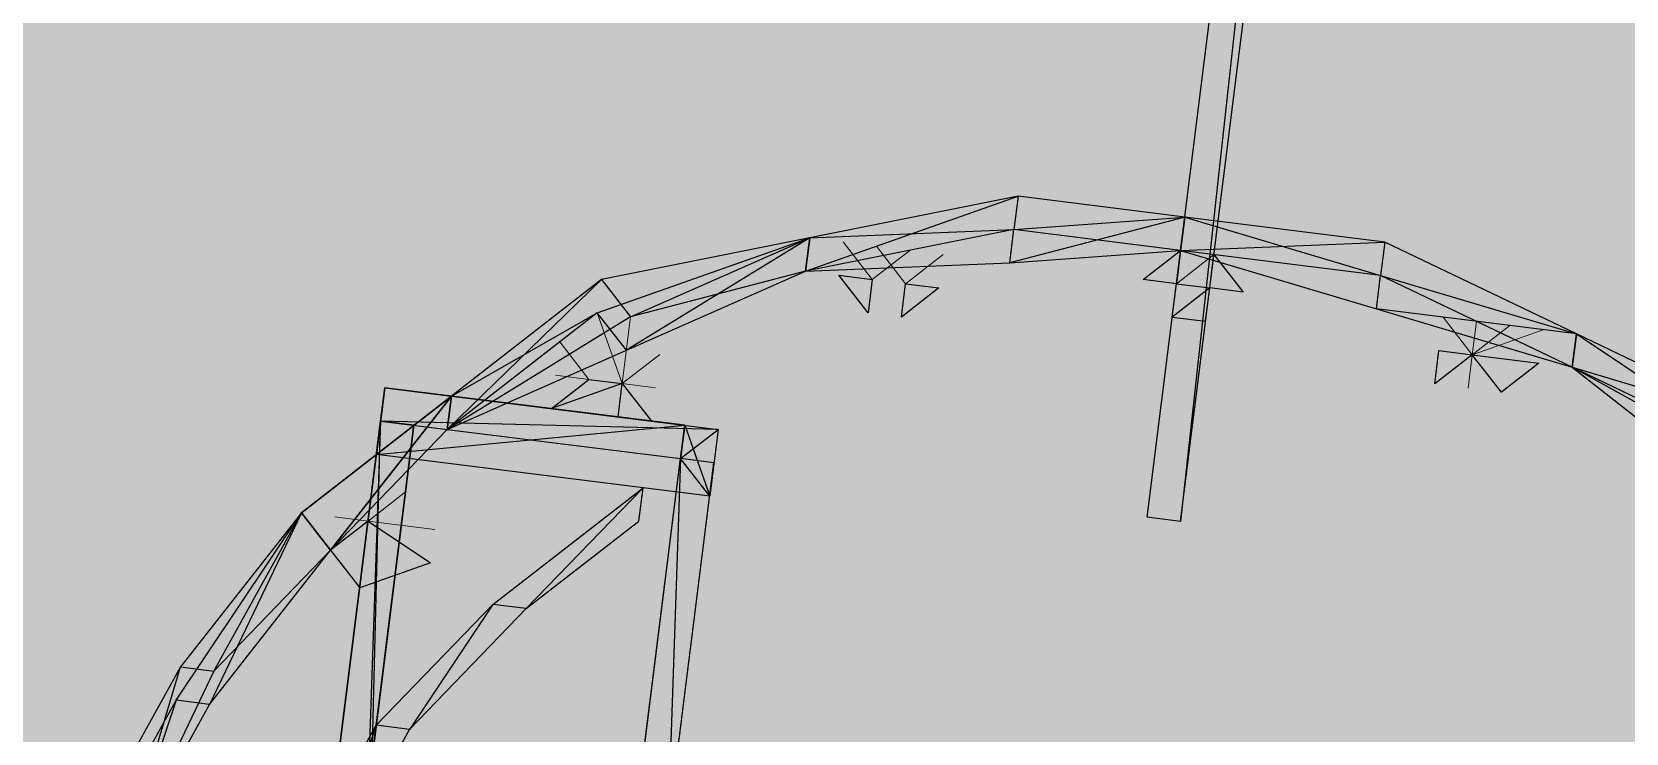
# Model space of a CAD drawing. Header units: metres. Extents: x -4 to 509425, y 7549 to 4732445.
# Drawn here: x 475990.3174 to 475990.7192, y 4719726.5946 to 4719726.7713 of the extents above; entities that cross this region are included whole.
import ezdxf

# ---------------------------------------------------------------- set-up
doc = ezdxf.new("R2010")
doc.units = ezdxf.units.M
doc.header["$LTSCALE"] = 0.01
doc.header["$MEASUREMENT"] = 0
doc.layers.get('0').update_dxf_attribs({"lineweight": 0})
doc.layers.add('_SUBESTACIÓN', color=1, linetype='Continuous')
doc.layers.add('SUBESTACION LA VID', color=253, linetype='Continuous')

# ---------------------------------------------------------------- blocks, each defined once
blk = doc.blocks.new('A$Cfff6051d')
at = {"layer": 'SUBESTACION LA VID', "transparency": 33554687}
h = blk.add_hatch(color=256, dxfattribs=at)
h.dxf.hatch_style = 2
edge = h.paths.add_edge_path()
edge.add_spline(control_points=[(475990.67533, 4719727.19396), (475990.67533, 4719727.19396), (475990.60687, 4719726.64794), (475990.60687, 4719726.64794), (475990.60687, 4719726.64794), (475990.66693, 4719727.19501), (475990.66693, 4719727.19501), (475990.66693, 4719727.19501), (475990.67533, 4719727.19396), (475990.67533, 4719727.19396)], knot_values=[0, 0, 0, 0, 1, 1, 1, 2, 2, 2, 3, 3, 3, 3], degree=3, periodic=0)
edge = h.paths.add_edge_path()
edge.add_spline(control_points=[(475990.60687, 4719726.64794), (475990.60687, 4719726.64794), (475990.66693, 4719727.19501), (475990.66693, 4719727.19501), (475990.66693, 4719727.19501), (475990.59847, 4719726.64899), (475990.59847, 4719726.64899), (475990.59847, 4719726.64899), (475990.60687, 4719726.64794), (475990.60687, 4719726.64794)], knot_values=[0, 0, 0, 0, 1, 1, 1, 2, 2, 2, 3, 3, 3, 3], degree=3, periodic=0)
h = blk.add_hatch(color=256, dxfattribs=at)
h.dxf.hatch_style = 2
h.paths.add_polyline_path([(475990.60585, 4719726.70779), (475990.59744, 4719726.70885), (475990.6069, 4719726.71619)])
h = blk.add_hatch(color=256, dxfattribs=at)
h.dxf.hatch_style = 2
h.paths.add_polyline_path([(475990.61425, 4719726.70674), (475990.6153, 4719726.71514), (475990.62265, 4719726.70569)])
h = blk.add_hatch(color=256, dxfattribs=at)
h.dxf.hatch_style = 2
h.paths.add_polyline_path([(475990.52919, 4719726.70887), (475990.52814, 4719726.70047), (475990.52079, 4719726.70993)])
h = blk.add_hatch(color=256, dxfattribs=at)
h.dxf.hatch_style = 2
h.paths.add_polyline_path([(475990.53759, 4719726.70782), (475990.54599, 4719726.70677), (475990.53654, 4719726.69942)])
h = blk.add_hatch(color=256, dxfattribs=at)
h.dxf.hatch_style = 2
h.paths.add_polyline_path([(475990.68039, 4719726.68992), (475990.67094, 4719726.68257), (475990.67199, 4719726.69097)])
h = blk.add_hatch(color=256, dxfattribs=at)
h.dxf.hatch_style = 2
h.paths.add_polyline_path([(475990.68039, 4719726.68992), (475990.69719, 4719726.68781), (475990.68774, 4719726.68046)])
at = {"layer": 'SUBESTACION LA VID', "lineweight": 0}
for p, q in [((475990.52919, 4719726.70887), (475990.52184, 4719726.71833)), ((475990.53864, 4719726.71622), (475990.52919, 4719726.70887)), ((475990.53759, 4719726.70782), (475990.53024, 4719726.71727)), ((475990.54704, 4719726.71517), (475990.53759, 4719726.70782)), ((475990.60585, 4719726.70779), (475990.6069, 4719726.71619)), ((475990.6153, 4719726.71514), (475990.60585, 4719726.70779)), ((475990.52814, 4719726.70047), (475990.52919, 4719726.70887)), ((475990.53759, 4719726.70782), (475990.53654, 4719726.69942)), ((475990.61425, 4719726.70674), (475990.62265, 4719726.70569)), ((475990.46617, 4719726.68264), (475990.45988, 4719726.7005)), ((475990.46828, 4719726.69945), (475990.46617, 4719726.68264)), ((475990.41367, 4719726.67216), (475990.40527, 4719726.67321)), ((475990.41156, 4719726.65536), (475990.40211, 4719726.64801)), ((475990.40211, 4719726.64801), (475990.39265, 4719726.64067))]:
    blk.add_line(p, q, dxfattribs=at)
at = {"layer": 'SUBESTACION LA VID'}
for points in [[(475990.60585, 4719726.70779), (475990.59744, 4719726.70885), (475990.6069, 4719726.71619)], [(475990.61425, 4719726.70674), (475990.6153, 4719726.71514), (475990.62265, 4719726.70569)], [(475990.52919, 4719726.70887), (475990.52814, 4719726.70047), (475990.52079, 4719726.70993)], [(475990.53759, 4719726.70782), (475990.54599, 4719726.70677), (475990.53654, 4719726.69942)], [(475990.68039, 4719726.68992), (475990.67094, 4719726.68257), (475990.67199, 4719726.69097)], [(475990.68039, 4719726.68992), (475990.69719, 4719726.68781), (475990.68774, 4719726.68046)]]:
    blk.add_lwpolyline(points, close=True, dxfattribs=at)
at = {"layer": 'SUBESTACION LA VID', "lineweight": 0}
for points in [[(475990.60585, 4719726.70779), (475990.59744, 4719726.70885), (475990.6069, 4719726.71619)], [(475990.61425, 4719726.70674), (475990.6153, 4719726.71514), (475990.62265, 4719726.70569)], [(475990.52919, 4719726.70887), (475990.52814, 4719726.70047), (475990.52079, 4719726.70993)], [(475990.53759, 4719726.70782), (475990.54599, 4719726.70677), (475990.53654, 4719726.69942)], [(475990.68039, 4719726.68992), (475990.67094, 4719726.68257), (475990.67199, 4719726.69097)], [(475990.68039, 4719726.68992), (475990.69719, 4719726.68781), (475990.68774, 4719726.68046)]]:
    blk.add_lwpolyline(points, close=True, dxfattribs=at)
for points in [[(475990.59744, 4719726.70885), (475990.60585, 4719726.70779), (475990.60479, 4719726.69939)], [(475990.68145, 4719726.69832), (475990.68039, 4719726.68992), (475990.67305, 4719726.69937)], [(475990.69825, 4719726.69621), (475990.68039, 4719726.68992), (475990.68985, 4719726.69726)], [(475990.45043, 4719726.69315), (475990.45777, 4719726.6837), (475990.44937, 4719726.68475)], [(475990.47457, 4719726.68159), (475990.46617, 4719726.68264), (475990.47563, 4719726.68999)], [(475990.67934, 4719726.68152), (475990.68039, 4719726.68992), (475990.68774, 4719726.68046)], [(475990.41367, 4719726.67216), (475990.40527, 4719726.67321), (475990.41367, 4719726.67216)], [(475990.48927, 4719726.66268), (475990.48087, 4719726.66374), (475990.48927, 4719726.66268)], [(475990.40316, 4719726.65641), (475990.40211, 4719726.64801), (475990.39371, 4719726.64907)], [(475990.41785, 4719726.63751), (475990.40211, 4719726.64801), (475990.41891, 4719726.64591)]]:
    blk.add_lwpolyline(points, dxfattribs=at)
at = {"layer": 'SUBESTACION LA VID'}
for points, knots in [([(475990.60687, 4719726.64794), (475990.60687, 4719726.64794), (475990.66693, 4719727.19501), (475990.66693, 4719727.19501), (475990.66693, 4719727.19501), (475990.59847, 4719726.64899), (475990.59847, 4719726.64899), (475990.59847, 4719726.64899), (475990.60687, 4719726.64794), (475990.60687, 4719726.64794)], [0, 0, 0, 0, 1, 1, 1, 2, 2, 2, 3, 3, 3, 3]), ([(475990.67533, 4719727.19396), (475990.67533, 4719727.19396), (475990.60687, 4719726.64794), (475990.60687, 4719726.64794), (475990.60687, 4719726.64794), (475990.66693, 4719727.19501), (475990.66693, 4719727.19501), (475990.66693, 4719727.19501), (475990.67533, 4719727.19396), (475990.67533, 4719727.19396)], [0, 0, 0, 0, 1, 1, 1, 2, 2, 2, 3, 3, 3, 3]), ([(475990.5649, 4719726.72146), (475990.5649, 4719726.72146), (475990.56595, 4719726.72986), (475990.56595, 4719726.72986), (475990.56595, 4719726.72986), (475990.51239, 4719726.71098), (475990.51239, 4719726.71098), (475990.51239, 4719726.71098), (475990.5649, 4719726.72146), (475990.5649, 4719726.72146)], [0, 0, 0, 0, 1, 1, 1, 2, 2, 2, 3, 3, 3, 3]), ([(475990.56595, 4719726.72986), (475990.56595, 4719726.72986), (475990.51239, 4719726.71098), (475990.51239, 4719726.71098), (475990.51239, 4719726.71098), (475990.51344, 4719726.71938), (475990.51344, 4719726.71938), (475990.51344, 4719726.71938), (475990.56595, 4719726.72986), (475990.56595, 4719726.72986)], [0, 0, 0, 0, 1, 1, 1, 2, 2, 2, 3, 3, 3, 3]), ([(475990.60795, 4719726.7246), (475990.60795, 4719726.7246), (475990.5649, 4719726.72146), (475990.5649, 4719726.72146), (475990.5649, 4719726.72146), (475990.56595, 4719726.72986), (475990.56595, 4719726.72986), (475990.56595, 4719726.72986), (475990.60795, 4719726.7246), (475990.60795, 4719726.7246)], [0, 0, 0, 0, 1, 1, 1, 2, 2, 2, 3, 3, 3, 3]), ([(475990.5649, 4719726.72146), (475990.5649, 4719726.72146), (475990.56384, 4719726.71306), (475990.56384, 4719726.71306), (475990.56384, 4719726.71306), (475990.60795, 4719726.7246), (475990.60795, 4719726.7246), (475990.60795, 4719726.7246), (475990.5649, 4719726.72146), (475990.5649, 4719726.72146)], [0, 0, 0, 0, 1, 1, 1, 2, 2, 2, 3, 3, 3, 3]), ([(475990.56384, 4719726.71306), (475990.56384, 4719726.71306), (475990.60795, 4719726.7246), (475990.60795, 4719726.7246), (475990.60795, 4719726.7246), (475990.6069, 4719726.71619), (475990.6069, 4719726.71619), (475990.6069, 4719726.71619), (475990.56384, 4719726.71306), (475990.56384, 4719726.71306)], [0, 0, 0, 0, 1, 1, 1, 2, 2, 2, 3, 3, 3, 3]), ([(475990.6069, 4719726.71619), (475990.6069, 4719726.71619), (475990.60795, 4719726.7246), (475990.60795, 4719726.7246), (475990.60795, 4719726.7246), (475990.5649, 4719726.72146), (475990.5649, 4719726.72146), (475990.5649, 4719726.72146), (475990.6069, 4719726.71619), (475990.6069, 4719726.71619)], [0, 0, 0, 0, 1, 1, 1, 2, 2, 2, 3, 3, 3, 3]), ([(475990.60795, 4719726.7246), (475990.60795, 4719726.7246), (475990.6069, 4719726.71619), (475990.6069, 4719726.71619), (475990.6069, 4719726.71619), (475990.6573, 4719726.70988), (475990.6573, 4719726.70988), (475990.6573, 4719726.70988), (475990.60795, 4719726.7246), (475990.60795, 4719726.7246)], [0, 0, 0, 0, 1, 1, 1, 2, 2, 2, 3, 3, 3, 3]), ([(475990.65835, 4719726.71828), (475990.65835, 4719726.71828), (475990.6069, 4719726.71619), (475990.6069, 4719726.71619), (475990.6069, 4719726.71619), (475990.60795, 4719726.7246), (475990.60795, 4719726.7246), (475990.60795, 4719726.7246), (475990.65835, 4719726.71828), (475990.65835, 4719726.71828)], [0, 0, 0, 0, 1, 1, 1, 2, 2, 2, 3, 3, 3, 3]), ([(475990.45988, 4719726.7005), (475990.45988, 4719726.7005), (475990.46723, 4719726.69105), (475990.46723, 4719726.69105), (475990.46723, 4719726.69105), (475990.51344, 4719726.71938), (475990.51344, 4719726.71938), (475990.51344, 4719726.71938), (475990.45988, 4719726.7005), (475990.45988, 4719726.7005)], [0, 0, 0, 0, 1, 1, 1, 2, 2, 2, 3, 3, 3, 3]), ([(475990.51344, 4719726.71938), (475990.51344, 4719726.71938), (475990.46828, 4719726.69945), (475990.46828, 4719726.69945), (475990.46828, 4719726.69945), (475990.46093, 4719726.7089), (475990.46093, 4719726.7089), (475990.46093, 4719726.7089), (475990.51344, 4719726.71938), (475990.51344, 4719726.71938)], [0, 0, 0, 0, 1, 1, 1, 2, 2, 2, 3, 3, 3, 3]), ([(475990.46723, 4719726.69105), (475990.46723, 4719726.69105), (475990.51344, 4719726.71938), (475990.51344, 4719726.71938), (475990.51344, 4719726.71938), (475990.51239, 4719726.71098), (475990.51239, 4719726.71098), (475990.51239, 4719726.71098), (475990.46723, 4719726.69105), (475990.46723, 4719726.69105)], [0, 0, 0, 0, 1, 1, 1, 2, 2, 2, 3, 3, 3, 3]), ([(475990.51239, 4719726.71098), (475990.51239, 4719726.71098), (475990.51344, 4719726.71938), (475990.51344, 4719726.71938), (475990.51344, 4719726.71938), (475990.46828, 4719726.69945), (475990.46828, 4719726.69945), (475990.46828, 4719726.69945), (475990.51239, 4719726.71098), (475990.51239, 4719726.71098)], [0, 0, 0, 0, 1, 1, 1, 2, 2, 2, 3, 3, 3, 3]), ([(475990.51344, 4719726.71938), (475990.51344, 4719726.71938), (475990.51239, 4719726.71098), (475990.51239, 4719726.71098), (475990.51239, 4719726.71098), (475990.5649, 4719726.72146), (475990.5649, 4719726.72146), (475990.5649, 4719726.72146), (475990.51344, 4719726.71938), (475990.51344, 4719726.71938)], [0, 0, 0, 0, 1, 1, 1, 2, 2, 2, 3, 3, 3, 3]), ([(475990.51239, 4719726.71098), (475990.51239, 4719726.71098), (475990.5649, 4719726.72146), (475990.5649, 4719726.72146), (475990.5649, 4719726.72146), (475990.56384, 4719726.71306), (475990.56384, 4719726.71306), (475990.56384, 4719726.71306), (475990.51239, 4719726.71098), (475990.51239, 4719726.71098)], [0, 0, 0, 0, 1, 1, 1, 2, 2, 2, 3, 3, 3, 3]), ([(475990.6573, 4719726.70988), (475990.6573, 4719726.70988), (475990.65835, 4719726.71828), (475990.65835, 4719726.71828), (475990.65835, 4719726.71828), (475990.6069, 4719726.71619), (475990.6069, 4719726.71619), (475990.6069, 4719726.71619), (475990.6573, 4719726.70988), (475990.6573, 4719726.70988)], [0, 0, 0, 0, 1, 1, 1, 2, 2, 2, 3, 3, 3, 3]), ([(475990.70665, 4719726.69516), (475990.70665, 4719726.69516), (475990.6573, 4719726.70988), (475990.6573, 4719726.70988), (475990.6573, 4719726.70988), (475990.65835, 4719726.71828), (475990.65835, 4719726.71828), (475990.65835, 4719726.71828), (475990.70665, 4719726.69516), (475990.70665, 4719726.69516)], [0, 0, 0, 0, 1, 1, 1, 2, 2, 2, 3, 3, 3, 3]), ([(475990.6069, 4719726.71619), (475990.6069, 4719726.71619), (475990.6573, 4719726.70988), (475990.6573, 4719726.70988), (475990.6573, 4719726.70988), (475990.65625, 4719726.70148), (475990.65625, 4719726.70148), (475990.65625, 4719726.70148), (475990.6069, 4719726.71619), (475990.6069, 4719726.71619)], [0, 0, 0, 0, 1, 1, 1, 2, 2, 2, 3, 3, 3, 3]), ([(475990.6573, 4719726.70988), (475990.6573, 4719726.70988), (475990.65625, 4719726.70148), (475990.65625, 4719726.70148), (475990.65625, 4719726.70148), (475990.70665, 4719726.69516), (475990.70665, 4719726.69516), (475990.70665, 4719726.69516), (475990.6573, 4719726.70988), (475990.6573, 4719726.70988)], [0, 0, 0, 0, 1, 1, 1, 2, 2, 2, 3, 3, 3, 3]), ([(475990.70559, 4719726.68676), (475990.70559, 4719726.68676), (475990.70665, 4719726.69516), (475990.70665, 4719726.69516), (475990.70665, 4719726.69516), (475990.6573, 4719726.70988), (475990.6573, 4719726.70988), (475990.6573, 4719726.70988), (475990.70559, 4719726.68676), (475990.70559, 4719726.68676)], [0, 0, 0, 0, 1, 1, 1, 2, 2, 2, 3, 3, 3, 3]), ([(475990.46828, 4719726.69945), (475990.46828, 4719726.69945), (475990.46093, 4719726.7089), (475990.46093, 4719726.7089), (475990.46093, 4719726.7089), (475990.42207, 4719726.67111), (475990.42207, 4719726.67111), (475990.42207, 4719726.67111), (475990.46828, 4719726.69945), (475990.46828, 4719726.69945)], [0, 0, 0, 0, 1, 1, 1, 2, 2, 2, 3, 3, 3, 3]), ([(475990.46093, 4719726.7089), (475990.46093, 4719726.7089), (475990.42207, 4719726.67111), (475990.42207, 4719726.67111), (475990.42207, 4719726.67111), (475990.42312, 4719726.67951), (475990.42312, 4719726.67951), (475990.42312, 4719726.67951), (475990.46093, 4719726.7089), (475990.46093, 4719726.7089)], [0, 0, 0, 0, 1, 1, 1, 2, 2, 2, 3, 3, 3, 3]), ([(475990.60585, 4719726.70779), (475990.60585, 4719726.70779), (475990.60479, 4719726.69939), (475990.60479, 4719726.69939), (475990.60479, 4719726.69939), (475990.61425, 4719726.70674), (475990.61425, 4719726.70674), (475990.61425, 4719726.70674), (475990.60585, 4719726.70779), (475990.60585, 4719726.70779)], [0, 0, 0, 0, 1, 1, 1, 2, 2, 2, 3, 3, 3, 3]), ([(475990.60479, 4719726.69939), (475990.60479, 4719726.69939), (475990.61425, 4719726.70674), (475990.61425, 4719726.70674), (475990.61425, 4719726.70674), (475990.61319, 4719726.69834), (475990.61319, 4719726.69834), (475990.61319, 4719726.69834), (475990.60479, 4719726.69939), (475990.60479, 4719726.69939)], [0, 0, 0, 0, 1, 1, 1, 2, 2, 2, 3, 3, 3, 3]), ([(475990.42312, 4719726.67951), (475990.42312, 4719726.67951), (475990.42207, 4719726.67111), (475990.42207, 4719726.67111), (475990.42207, 4719726.67111), (475990.45988, 4719726.7005), (475990.45988, 4719726.7005), (475990.45988, 4719726.7005), (475990.42312, 4719726.67951), (475990.42312, 4719726.67951)], [0, 0, 0, 0, 1, 1, 1, 2, 2, 2, 3, 3, 3, 3]), ([(475990.42207, 4719726.67111), (475990.42207, 4719726.67111), (475990.45988, 4719726.7005), (475990.45988, 4719726.7005), (475990.45988, 4719726.7005), (475990.46723, 4719726.69105), (475990.46723, 4719726.69105), (475990.46723, 4719726.69105), (475990.42207, 4719726.67111), (475990.42207, 4719726.67111)], [0, 0, 0, 0, 1, 1, 1, 2, 2, 2, 3, 3, 3, 3]), ([(475990.65625, 4719726.70148), (475990.65625, 4719726.70148), (475990.70665, 4719726.69516), (475990.70665, 4719726.69516), (475990.70665, 4719726.69516), (475990.70559, 4719726.68676), (475990.70559, 4719726.68676), (475990.70559, 4719726.68676), (475990.65625, 4719726.70148), (475990.65625, 4719726.70148)], [0, 0, 0, 0, 1, 1, 1, 2, 2, 2, 3, 3, 3, 3]), ([(475990.70665, 4719726.69516), (475990.70665, 4719726.69516), (475990.70559, 4719726.68676), (475990.70559, 4719726.68676), (475990.70559, 4719726.68676), (475990.75389, 4719726.66364), (475990.75389, 4719726.66364), (475990.75389, 4719726.66364), (475990.70665, 4719726.69516), (475990.70665, 4719726.69516)], [0, 0, 0, 0, 1, 1, 1, 2, 2, 2, 3, 3, 3, 3]), ([(475990.75494, 4719726.67204), (475990.75494, 4719726.67204), (475990.70559, 4719726.68676), (475990.70559, 4719726.68676), (475990.70559, 4719726.68676), (475990.70665, 4719726.69516), (475990.70665, 4719726.69516), (475990.70665, 4719726.69516), (475990.75494, 4719726.67204), (475990.75494, 4719726.67204)], [0, 0, 0, 0, 1, 1, 1, 2, 2, 2, 3, 3, 3, 3]), ([(475990.70559, 4719726.68676), (475990.70559, 4719726.68676), (475990.75389, 4719726.66364), (475990.75389, 4719726.66364), (475990.75389, 4719726.66364), (475990.74444, 4719726.65629), (475990.74444, 4719726.65629), (475990.74444, 4719726.65629), (475990.70559, 4719726.68676), (475990.70559, 4719726.68676)], [0, 0, 0, 0, 1, 1, 1, 2, 2, 2, 3, 3, 3, 3]), ([(475990.74549, 4719726.66469), (475990.74549, 4719726.66469), (475990.75494, 4719726.67204), (475990.75494, 4719726.67204), (475990.75494, 4719726.67204), (475990.70559, 4719726.68676), (475990.70559, 4719726.68676), (475990.70559, 4719726.68676), (475990.74549, 4719726.66469), (475990.74549, 4719726.66469)], [0, 0, 0, 0, 1, 1, 1, 2, 2, 2, 3, 3, 3, 3]), ([(475990.45777, 4719726.6837), (475990.45777, 4719726.6837), (475990.44832, 4719726.67635), (475990.44832, 4719726.67635), (475990.44832, 4719726.67635), (475990.46617, 4719726.68264), (475990.46617, 4719726.68264), (475990.46617, 4719726.68264), (475990.45777, 4719726.6837), (475990.45777, 4719726.6837)], [0, 0, 0, 0, 1, 1, 1, 2, 2, 2, 3, 3, 3, 3]), ([(475990.44832, 4719726.67635), (475990.44832, 4719726.67635), (475990.46617, 4719726.68264), (475990.46617, 4719726.68264), (475990.46617, 4719726.68264), (475990.46512, 4719726.67424), (475990.46512, 4719726.67424), (475990.46512, 4719726.67424), (475990.44832, 4719726.67635), (475990.44832, 4719726.67635)], [0, 0, 0, 0, 1, 1, 1, 2, 2, 2, 3, 3, 3, 3]), ([(475990.46617, 4719726.68264), (475990.46617, 4719726.68264), (475990.46512, 4719726.67424), (475990.46512, 4719726.67424), (475990.46512, 4719726.67424), (475990.47352, 4719726.67319), (475990.47352, 4719726.67319), (475990.47352, 4719726.67319), (475990.46617, 4719726.68264), (475990.46617, 4719726.68264)], [0, 0, 0, 0, 1, 1, 1, 2, 2, 2, 3, 3, 3, 3]), ([(475990.38531, 4719726.65012), (475990.38531, 4719726.65012), (475990.39265, 4719726.64067), (475990.39265, 4719726.64067), (475990.39265, 4719726.64067), (475990.42312, 4719726.67951), (475990.42312, 4719726.67951), (475990.42312, 4719726.67951), (475990.38531, 4719726.65012), (475990.38531, 4719726.65012)], [0, 0, 0, 0, 1, 1, 1, 2, 2, 2, 3, 3, 3, 3]), ([(475990.42312, 4719726.67951), (475990.42312, 4719726.67951), (475990.39265, 4719726.64067), (475990.39265, 4719726.64067), (475990.39265, 4719726.64067), (475990.38531, 4719726.65012), (475990.38531, 4719726.65012), (475990.38531, 4719726.65012), (475990.42312, 4719726.67951), (475990.42312, 4719726.67951)], [0, 0, 0, 0, 1, 1, 1, 2, 2, 2, 3, 3, 3, 3]), ([(475990.39265, 4719726.64067), (475990.39265, 4719726.64067), (475990.42312, 4719726.67951), (475990.42312, 4719726.67951), (475990.42312, 4719726.67951), (475990.42207, 4719726.67111), (475990.42207, 4719726.67111), (475990.42207, 4719726.67111), (475990.39265, 4719726.64067), (475990.39265, 4719726.64067)], [0, 0, 0, 0, 1, 1, 1, 2, 2, 2, 3, 3, 3, 3]), ([(475990.42207, 4719726.67111), (475990.42207, 4719726.67111), (475990.42312, 4719726.67951), (475990.42312, 4719726.67951), (475990.42312, 4719726.67951), (475990.39265, 4719726.64067), (475990.39265, 4719726.64067), (475990.39265, 4719726.64067), (475990.42207, 4719726.67111), (475990.42207, 4719726.67111)], [0, 0, 0, 0, 1, 1, 1, 2, 2, 2, 3, 3, 3, 3]), ([(475990.48192, 4719726.67214), (475990.48192, 4719726.67214), (475990.40421, 4719726.66481), (475990.40421, 4719726.66481), (475990.40421, 4719726.66481), (475990.40632, 4719726.68161), (475990.40632, 4719726.68161), (475990.40632, 4719726.68161), (475990.48192, 4719726.67214), (475990.48192, 4719726.67214)], [0, 0, 0, 0, 1, 1, 1, 2, 2, 2, 3, 3, 3, 3]), ([(475990.40632, 4719726.68161), (475990.40632, 4719726.68161), (475990.40527, 4719726.67321), (475990.40527, 4719726.67321), (475990.40527, 4719726.67321), (475990.49032, 4719726.67108), (475990.49032, 4719726.67108), (475990.49032, 4719726.67108), (475990.40632, 4719726.68161), (475990.40632, 4719726.68161)], [0, 0, 0, 0, 1, 1, 1, 2, 2, 2, 3, 3, 3, 3]), ([(475990.39368, 4719726.58081), (475990.39368, 4719726.58081), (475990.40208, 4719726.57976), (475990.40208, 4719726.57976), (475990.40208, 4719726.57976), (475990.40527, 4719726.67321), (475990.40527, 4719726.67321), (475990.40527, 4719726.67321), (475990.39368, 4719726.58081), (475990.39368, 4719726.58081)], [0, 0, 0, 0, 1, 1, 1, 2, 2, 2, 3, 3, 3, 3]), ([(475990.40527, 4719726.67321), (475990.40527, 4719726.67321), (475990.40313, 4719726.58816), (475990.40313, 4719726.58816), (475990.40313, 4719726.58816), (475990.39368, 4719726.58081), (475990.39368, 4719726.58081), (475990.39368, 4719726.58081), (475990.40527, 4719726.67321), (475990.40527, 4719726.67321)], [0, 0, 0, 0, 1, 1, 1, 2, 2, 2, 3, 3, 3, 3]), ([(475990.40208, 4719726.57976), (475990.40208, 4719726.57976), (475990.40527, 4719726.67321), (475990.40527, 4719726.67321), (475990.40527, 4719726.67321), (475990.41367, 4719726.67216), (475990.41367, 4719726.67216), (475990.41367, 4719726.67216), (475990.40208, 4719726.57976), (475990.40208, 4719726.57976)], [0, 0, 0, 0, 1, 1, 1, 2, 2, 2, 3, 3, 3, 3]), ([(475990.41367, 4719726.67216), (475990.41367, 4719726.67216), (475990.40527, 4719726.67321), (475990.40527, 4719726.67321), (475990.40527, 4719726.67321), (475990.40313, 4719726.58816), (475990.40313, 4719726.58816), (475990.40313, 4719726.58816), (475990.41367, 4719726.67216), (475990.41367, 4719726.67216)], [0, 0, 0, 0, 1, 1, 1, 2, 2, 2, 3, 3, 3, 3]), ([(475990.48821, 4719726.65428), (475990.48821, 4719726.65428), (475990.48192, 4719726.67214), (475990.48192, 4719726.67214), (475990.48192, 4719726.67214), (475990.40421, 4719726.66481), (475990.40421, 4719726.66481), (475990.40421, 4719726.66481), (475990.48821, 4719726.65428), (475990.48821, 4719726.65428)], [0, 0, 0, 0, 1, 1, 1, 2, 2, 2, 3, 3, 3, 3]), ([(475990.40527, 4719726.67321), (475990.40527, 4719726.67321), (475990.49032, 4719726.67108), (475990.49032, 4719726.67108), (475990.49032, 4719726.67108), (475990.48087, 4719726.66374), (475990.48087, 4719726.66374), (475990.48087, 4719726.66374), (475990.40527, 4719726.67321), (475990.40527, 4719726.67321)], [0, 0, 0, 0, 1, 1, 1, 2, 2, 2, 3, 3, 3, 3]), ([(475990.48087, 4719726.66374), (475990.48087, 4719726.66374), (475990.48192, 4719726.67214), (475990.48192, 4719726.67214), (475990.48192, 4719726.67214), (475990.48087, 4719726.66374), (475990.48087, 4719726.66374)], [0, 0, 0, 0, 1, 1, 1, 2, 2, 2, 2]), ([(475990.49032, 4719726.67108), (475990.49032, 4719726.67108), (475990.48087, 4719726.66374), (475990.48087, 4719726.66374), (475990.48087, 4719726.66374), (475990.48821, 4719726.65428), (475990.48821, 4719726.65428), (475990.48821, 4719726.65428), (475990.49032, 4719726.67108), (475990.49032, 4719726.67108)], [0, 0, 0, 0, 1, 1, 1, 2, 2, 2, 3, 3, 3, 3]), ([(475990.46928, 4719726.57133), (475990.46928, 4719726.57133), (475990.47768, 4719726.57028), (475990.47768, 4719726.57028), (475990.47768, 4719726.57028), (475990.48087, 4719726.66374), (475990.48087, 4719726.66374), (475990.48087, 4719726.66374), (475990.46928, 4719726.57133), (475990.46928, 4719726.57133)], [0, 0, 0, 0, 1, 1, 1, 2, 2, 2, 3, 3, 3, 3]), ([(475990.47033, 4719726.57973), (475990.47033, 4719726.57973), (475990.47768, 4719726.57028), (475990.47768, 4719726.57028), (475990.47768, 4719726.57028), (475990.48087, 4719726.66374), (475990.48087, 4719726.66374), (475990.48087, 4719726.66374), (475990.47033, 4719726.57973), (475990.47033, 4719726.57973)], [0, 0, 0, 0, 1, 1, 1, 2, 2, 2, 3, 3, 3, 3]), ([(475990.47768, 4719726.57028), (475990.47768, 4719726.57028), (475990.48087, 4719726.66374), (475990.48087, 4719726.66374), (475990.48087, 4719726.66374), (475990.48927, 4719726.66268), (475990.48927, 4719726.66268), (475990.48927, 4719726.66268), (475990.47768, 4719726.57028), (475990.47768, 4719726.57028)], [0, 0, 0, 0, 1, 1, 1, 2, 2, 2, 3, 3, 3, 3]), ([(475990.47768, 4719726.57028), (475990.47768, 4719726.57028), (475990.48087, 4719726.66374), (475990.48087, 4719726.66374), (475990.48087, 4719726.66374), (475990.48927, 4719726.66268), (475990.48927, 4719726.66268), (475990.48927, 4719726.66268), (475990.47768, 4719726.57028), (475990.47768, 4719726.57028)], [0, 0, 0, 0, 1, 1, 1, 2, 2, 2, 3, 3, 3, 3]), ([(475990.4336, 4719726.627), (475990.4336, 4719726.627), (475990.442, 4719726.62595), (475990.442, 4719726.62595), (475990.442, 4719726.62595), (475990.47141, 4719726.65639), (475990.47141, 4719726.65639), (475990.47141, 4719726.65639), (475990.4336, 4719726.627), (475990.4336, 4719726.627)], [0, 0, 0, 0, 1, 1, 1, 2, 2, 2, 3, 3, 3, 3]), ([(475990.442, 4719726.62595), (475990.442, 4719726.62595), (475990.47141, 4719726.65639), (475990.47141, 4719726.65639), (475990.47141, 4719726.65639), (475990.47036, 4719726.64799), (475990.47036, 4719726.64799), (475990.47036, 4719726.64799), (475990.442, 4719726.62595), (475990.442, 4719726.62595)], [0, 0, 0, 0, 1, 1, 1, 2, 2, 2, 3, 3, 3, 3]), ([(475990.35378, 4719726.60288), (475990.35378, 4719726.60288), (475990.36218, 4719726.60183), (475990.36218, 4719726.60183), (475990.36218, 4719726.60183), (475990.38531, 4719726.65012), (475990.38531, 4719726.65012), (475990.38531, 4719726.65012), (475990.35378, 4719726.60288), (475990.35378, 4719726.60288)], [0, 0, 0, 0, 1, 1, 1, 2, 2, 2, 3, 3, 3, 3]), ([(475990.38531, 4719726.65012), (475990.38531, 4719726.65012), (475990.36324, 4719726.61023), (475990.36324, 4719726.61023), (475990.36324, 4719726.61023), (475990.35484, 4719726.61128), (475990.35484, 4719726.61128), (475990.35484, 4719726.61128), (475990.38531, 4719726.65012), (475990.38531, 4719726.65012)], [0, 0, 0, 0, 1, 1, 1, 2, 2, 2, 3, 3, 3, 3]), ([(475990.36218, 4719726.60183), (475990.36218, 4719726.60183), (475990.38531, 4719726.65012), (475990.38531, 4719726.65012), (475990.38531, 4719726.65012), (475990.39265, 4719726.64067), (475990.39265, 4719726.64067), (475990.39265, 4719726.64067), (475990.36218, 4719726.60183), (475990.36218, 4719726.60183)], [0, 0, 0, 0, 1, 1, 1, 2, 2, 2, 3, 3, 3, 3]), ([(475990.39265, 4719726.64067), (475990.39265, 4719726.64067), (475990.38531, 4719726.65012), (475990.38531, 4719726.65012), (475990.38531, 4719726.65012), (475990.36324, 4719726.61023), (475990.36324, 4719726.61023), (475990.36324, 4719726.61023), (475990.39265, 4719726.64067), (475990.39265, 4719726.64067)], [0, 0, 0, 0, 1, 1, 1, 2, 2, 2, 3, 3, 3, 3]), ([(475990.40211, 4719726.64801), (475990.40211, 4719726.64801), (475990.4, 4719726.63121), (475990.4, 4719726.63121), (475990.4, 4719726.63121), (475990.39265, 4719726.64067), (475990.39265, 4719726.64067), (475990.39265, 4719726.64067), (475990.40211, 4719726.64801), (475990.40211, 4719726.64801)], [0, 0, 0, 0, 1, 1, 1, 2, 2, 2, 3, 3, 3, 3]), ([(475990.41785, 4719726.63751), (475990.41785, 4719726.63751), (475990.40211, 4719726.64801), (475990.40211, 4719726.64801), (475990.40211, 4719726.64801), (475990.4, 4719726.63121), (475990.4, 4719726.63121), (475990.4, 4719726.63121), (475990.41785, 4719726.63751), (475990.41785, 4719726.63751)], [0, 0, 0, 0, 1, 1, 1, 2, 2, 2, 3, 3, 3, 3]), ([(475990.40419, 4719726.59656), (475990.40419, 4719726.59656), (475990.41259, 4719726.59551), (475990.41259, 4719726.59551), (475990.41259, 4719726.59551), (475990.4336, 4719726.627), (475990.4336, 4719726.627), (475990.4336, 4719726.627), (475990.40419, 4719726.59656), (475990.40419, 4719726.59656)], [0, 0, 0, 0, 1, 1, 1, 2, 2, 2, 3, 3, 3, 3]), ([(475990.41259, 4719726.59551), (475990.41259, 4719726.59551), (475990.4336, 4719726.627), (475990.4336, 4719726.627), (475990.4336, 4719726.627), (475990.442, 4719726.62595), (475990.442, 4719726.62595), (475990.442, 4719726.62595), (475990.41259, 4719726.59551), (475990.41259, 4719726.59551)], [0, 0, 0, 0, 1, 1, 1, 2, 2, 2, 3, 3, 3, 3]), ([(475990.35484, 4719726.61128), (475990.35484, 4719726.61128), (475990.34012, 4719726.56193), (475990.34012, 4719726.56193), (475990.34012, 4719726.56193), (475990.33277, 4719726.57138), (475990.33277, 4719726.57138), (475990.33277, 4719726.57138), (475990.35484, 4719726.61128), (475990.35484, 4719726.61128)], [0, 0, 0, 0, 1, 1, 1, 2, 2, 2, 3, 3, 3, 3]), ([(475990.36324, 4719726.61023), (475990.36324, 4719726.61023), (475990.35484, 4719726.61128), (475990.35484, 4719726.61128), (475990.35484, 4719726.61128), (475990.34012, 4719726.56193), (475990.34012, 4719726.56193), (475990.34012, 4719726.56193), (475990.36324, 4719726.61023), (475990.36324, 4719726.61023)], [0, 0, 0, 0, 1, 1, 1, 2, 2, 2, 3, 3, 3, 3]), ([(475990.33172, 4719726.56298), (475990.33172, 4719726.56298), (475990.34012, 4719726.56193), (475990.34012, 4719726.56193), (475990.34012, 4719726.56193), (475990.35378, 4719726.60288), (475990.35378, 4719726.60288), (475990.35378, 4719726.60288), (475990.33172, 4719726.56298), (475990.33172, 4719726.56298)], [0, 0, 0, 0, 1, 1, 1, 2, 2, 2, 3, 3, 3, 3]), ([(475990.34012, 4719726.56193), (475990.34012, 4719726.56193), (475990.35378, 4719726.60288), (475990.35378, 4719726.60288), (475990.35378, 4719726.60288), (475990.36218, 4719726.60183), (475990.36218, 4719726.60183), (475990.36218, 4719726.60183), (475990.34012, 4719726.56193), (475990.34012, 4719726.56193)], [0, 0, 0, 0, 1, 1, 1, 2, 2, 2, 3, 3, 3, 3]), ([(475990.38212, 4719726.55666), (475990.38212, 4719726.55666), (475990.39052, 4719726.55561), (475990.39052, 4719726.55561), (475990.39052, 4719726.55561), (475990.40419, 4719726.59656), (475990.40419, 4719726.59656), (475990.40419, 4719726.59656), (475990.38212, 4719726.55666), (475990.38212, 4719726.55666)], [0, 0, 0, 0, 1, 1, 1, 2, 2, 2, 3, 3, 3, 3]), ([(475990.39052, 4719726.55561), (475990.39052, 4719726.55561), (475990.40419, 4719726.59656), (475990.40419, 4719726.59656), (475990.40419, 4719726.59656), (475990.41259, 4719726.59551), (475990.41259, 4719726.59551), (475990.41259, 4719726.59551), (475990.39052, 4719726.55561), (475990.39052, 4719726.55561)], [0, 0, 0, 0, 1, 1, 1, 2, 2, 2, 3, 3, 3, 3])]:
    blk.add_open_spline(points, degree=3, knots=knots, dxfattribs=at)
at = {"layer": 'SUBESTACION LA VID', "lineweight": 0}
for points, knots in [([(475990.60687, 4719726.64794), (475990.60687, 4719726.64794), (475990.66693, 4719727.19501), (475990.66693, 4719727.19501), (475990.66693, 4719727.19501), (475990.59847, 4719726.64899), (475990.59847, 4719726.64899), (475990.59847, 4719726.64899), (475990.60687, 4719726.64794), (475990.60687, 4719726.64794)], [0, 0, 0, 0, 1, 1, 1, 2, 2, 2, 3, 3, 3, 3]), ([(475990.67533, 4719727.19396), (475990.67533, 4719727.19396), (475990.60687, 4719726.64794), (475990.60687, 4719726.64794), (475990.60687, 4719726.64794), (475990.66693, 4719727.19501), (475990.66693, 4719727.19501), (475990.66693, 4719727.19501), (475990.67533, 4719727.19396), (475990.67533, 4719727.19396)], [0, 0, 0, 0, 1, 1, 1, 2, 2, 2, 3, 3, 3, 3]), ([(475990.5649, 4719726.72146), (475990.5649, 4719726.72146), (475990.56595, 4719726.72986), (475990.56595, 4719726.72986), (475990.56595, 4719726.72986), (475990.51239, 4719726.71098), (475990.51239, 4719726.71098), (475990.51239, 4719726.71098), (475990.5649, 4719726.72146), (475990.5649, 4719726.72146)], [0, 0, 0, 0, 1, 1, 1, 2, 2, 2, 3, 3, 3, 3]), ([(475990.56595, 4719726.72986), (475990.56595, 4719726.72986), (475990.51239, 4719726.71098), (475990.51239, 4719726.71098), (475990.51239, 4719726.71098), (475990.51344, 4719726.71938), (475990.51344, 4719726.71938), (475990.51344, 4719726.71938), (475990.56595, 4719726.72986), (475990.56595, 4719726.72986)], [0, 0, 0, 0, 1, 1, 1, 2, 2, 2, 3, 3, 3, 3]), ([(475990.60795, 4719726.7246), (475990.60795, 4719726.7246), (475990.5649, 4719726.72146), (475990.5649, 4719726.72146), (475990.5649, 4719726.72146), (475990.56595, 4719726.72986), (475990.56595, 4719726.72986), (475990.56595, 4719726.72986), (475990.60795, 4719726.7246), (475990.60795, 4719726.7246)], [0, 0, 0, 0, 1, 1, 1, 2, 2, 2, 3, 3, 3, 3]), ([(475990.5649, 4719726.72146), (475990.5649, 4719726.72146), (475990.56384, 4719726.71306), (475990.56384, 4719726.71306), (475990.56384, 4719726.71306), (475990.60795, 4719726.7246), (475990.60795, 4719726.7246), (475990.60795, 4719726.7246), (475990.5649, 4719726.72146), (475990.5649, 4719726.72146)], [0, 0, 0, 0, 1, 1, 1, 2, 2, 2, 3, 3, 3, 3]), ([(475990.56384, 4719726.71306), (475990.56384, 4719726.71306), (475990.60795, 4719726.7246), (475990.60795, 4719726.7246), (475990.60795, 4719726.7246), (475990.6069, 4719726.71619), (475990.6069, 4719726.71619), (475990.6069, 4719726.71619), (475990.56384, 4719726.71306), (475990.56384, 4719726.71306)], [0, 0, 0, 0, 1, 1, 1, 2, 2, 2, 3, 3, 3, 3]), ([(475990.6069, 4719726.71619), (475990.6069, 4719726.71619), (475990.60795, 4719726.7246), (475990.60795, 4719726.7246), (475990.60795, 4719726.7246), (475990.5649, 4719726.72146), (475990.5649, 4719726.72146), (475990.5649, 4719726.72146), (475990.6069, 4719726.71619), (475990.6069, 4719726.71619)], [0, 0, 0, 0, 1, 1, 1, 2, 2, 2, 3, 3, 3, 3]), ([(475990.60795, 4719726.7246), (475990.60795, 4719726.7246), (475990.6069, 4719726.71619), (475990.6069, 4719726.71619), (475990.6069, 4719726.71619), (475990.6573, 4719726.70988), (475990.6573, 4719726.70988), (475990.6573, 4719726.70988), (475990.60795, 4719726.7246), (475990.60795, 4719726.7246)], [0, 0, 0, 0, 1, 1, 1, 2, 2, 2, 3, 3, 3, 3]), ([(475990.65835, 4719726.71828), (475990.65835, 4719726.71828), (475990.6069, 4719726.71619), (475990.6069, 4719726.71619), (475990.6069, 4719726.71619), (475990.60795, 4719726.7246), (475990.60795, 4719726.7246), (475990.60795, 4719726.7246), (475990.65835, 4719726.71828), (475990.65835, 4719726.71828)], [0, 0, 0, 0, 1, 1, 1, 2, 2, 2, 3, 3, 3, 3]), ([(475990.45988, 4719726.7005), (475990.45988, 4719726.7005), (475990.46723, 4719726.69105), (475990.46723, 4719726.69105), (475990.46723, 4719726.69105), (475990.51344, 4719726.71938), (475990.51344, 4719726.71938), (475990.51344, 4719726.71938), (475990.45988, 4719726.7005), (475990.45988, 4719726.7005)], [0, 0, 0, 0, 1, 1, 1, 2, 2, 2, 3, 3, 3, 3]), ([(475990.51344, 4719726.71938), (475990.51344, 4719726.71938), (475990.46828, 4719726.69945), (475990.46828, 4719726.69945), (475990.46828, 4719726.69945), (475990.46093, 4719726.7089), (475990.46093, 4719726.7089), (475990.46093, 4719726.7089), (475990.51344, 4719726.71938), (475990.51344, 4719726.71938)], [0, 0, 0, 0, 1, 1, 1, 2, 2, 2, 3, 3, 3, 3]), ([(475990.46723, 4719726.69105), (475990.46723, 4719726.69105), (475990.51344, 4719726.71938), (475990.51344, 4719726.71938), (475990.51344, 4719726.71938), (475990.51239, 4719726.71098), (475990.51239, 4719726.71098), (475990.51239, 4719726.71098), (475990.46723, 4719726.69105), (475990.46723, 4719726.69105)], [0, 0, 0, 0, 1, 1, 1, 2, 2, 2, 3, 3, 3, 3]), ([(475990.51239, 4719726.71098), (475990.51239, 4719726.71098), (475990.51344, 4719726.71938), (475990.51344, 4719726.71938), (475990.51344, 4719726.71938), (475990.46828, 4719726.69945), (475990.46828, 4719726.69945), (475990.46828, 4719726.69945), (475990.51239, 4719726.71098), (475990.51239, 4719726.71098)], [0, 0, 0, 0, 1, 1, 1, 2, 2, 2, 3, 3, 3, 3]), ([(475990.51344, 4719726.71938), (475990.51344, 4719726.71938), (475990.51239, 4719726.71098), (475990.51239, 4719726.71098), (475990.51239, 4719726.71098), (475990.5649, 4719726.72146), (475990.5649, 4719726.72146), (475990.5649, 4719726.72146), (475990.51344, 4719726.71938), (475990.51344, 4719726.71938)], [0, 0, 0, 0, 1, 1, 1, 2, 2, 2, 3, 3, 3, 3]), ([(475990.51239, 4719726.71098), (475990.51239, 4719726.71098), (475990.5649, 4719726.72146), (475990.5649, 4719726.72146), (475990.5649, 4719726.72146), (475990.56384, 4719726.71306), (475990.56384, 4719726.71306), (475990.56384, 4719726.71306), (475990.51239, 4719726.71098), (475990.51239, 4719726.71098)], [0, 0, 0, 0, 1, 1, 1, 2, 2, 2, 3, 3, 3, 3]), ([(475990.6573, 4719726.70988), (475990.6573, 4719726.70988), (475990.65835, 4719726.71828), (475990.65835, 4719726.71828), (475990.65835, 4719726.71828), (475990.6069, 4719726.71619), (475990.6069, 4719726.71619), (475990.6069, 4719726.71619), (475990.6573, 4719726.70988), (475990.6573, 4719726.70988)], [0, 0, 0, 0, 1, 1, 1, 2, 2, 2, 3, 3, 3, 3]), ([(475990.70665, 4719726.69516), (475990.70665, 4719726.69516), (475990.6573, 4719726.70988), (475990.6573, 4719726.70988), (475990.6573, 4719726.70988), (475990.65835, 4719726.71828), (475990.65835, 4719726.71828), (475990.65835, 4719726.71828), (475990.70665, 4719726.69516), (475990.70665, 4719726.69516)], [0, 0, 0, 0, 1, 1, 1, 2, 2, 2, 3, 3, 3, 3]), ([(475990.6069, 4719726.71619), (475990.6069, 4719726.71619), (475990.6573, 4719726.70988), (475990.6573, 4719726.70988), (475990.6573, 4719726.70988), (475990.65625, 4719726.70148), (475990.65625, 4719726.70148), (475990.65625, 4719726.70148), (475990.6069, 4719726.71619), (475990.6069, 4719726.71619)], [0, 0, 0, 0, 1, 1, 1, 2, 2, 2, 3, 3, 3, 3]), ([(475990.6573, 4719726.70988), (475990.6573, 4719726.70988), (475990.65625, 4719726.70148), (475990.65625, 4719726.70148), (475990.65625, 4719726.70148), (475990.70665, 4719726.69516), (475990.70665, 4719726.69516), (475990.70665, 4719726.69516), (475990.6573, 4719726.70988), (475990.6573, 4719726.70988)], [0, 0, 0, 0, 1, 1, 1, 2, 2, 2, 3, 3, 3, 3]), ([(475990.70559, 4719726.68676), (475990.70559, 4719726.68676), (475990.70665, 4719726.69516), (475990.70665, 4719726.69516), (475990.70665, 4719726.69516), (475990.6573, 4719726.70988), (475990.6573, 4719726.70988), (475990.6573, 4719726.70988), (475990.70559, 4719726.68676), (475990.70559, 4719726.68676)], [0, 0, 0, 0, 1, 1, 1, 2, 2, 2, 3, 3, 3, 3]), ([(475990.46828, 4719726.69945), (475990.46828, 4719726.69945), (475990.46093, 4719726.7089), (475990.46093, 4719726.7089), (475990.46093, 4719726.7089), (475990.42207, 4719726.67111), (475990.42207, 4719726.67111), (475990.42207, 4719726.67111), (475990.46828, 4719726.69945), (475990.46828, 4719726.69945)], [0, 0, 0, 0, 1, 1, 1, 2, 2, 2, 3, 3, 3, 3]), ([(475990.46093, 4719726.7089), (475990.46093, 4719726.7089), (475990.42207, 4719726.67111), (475990.42207, 4719726.67111), (475990.42207, 4719726.67111), (475990.42312, 4719726.67951), (475990.42312, 4719726.67951), (475990.42312, 4719726.67951), (475990.46093, 4719726.7089), (475990.46093, 4719726.7089)], [0, 0, 0, 0, 1, 1, 1, 2, 2, 2, 3, 3, 3, 3]), ([(475990.60585, 4719726.70779), (475990.60585, 4719726.70779), (475990.60479, 4719726.69939), (475990.60479, 4719726.69939), (475990.60479, 4719726.69939), (475990.61425, 4719726.70674), (475990.61425, 4719726.70674), (475990.61425, 4719726.70674), (475990.60585, 4719726.70779), (475990.60585, 4719726.70779)], [0, 0, 0, 0, 1, 1, 1, 2, 2, 2, 3, 3, 3, 3]), ([(475990.60479, 4719726.69939), (475990.60479, 4719726.69939), (475990.61425, 4719726.70674), (475990.61425, 4719726.70674), (475990.61425, 4719726.70674), (475990.61319, 4719726.69834), (475990.61319, 4719726.69834), (475990.61319, 4719726.69834), (475990.60479, 4719726.69939), (475990.60479, 4719726.69939)], [0, 0, 0, 0, 1, 1, 1, 2, 2, 2, 3, 3, 3, 3]), ([(475990.42312, 4719726.67951), (475990.42312, 4719726.67951), (475990.42207, 4719726.67111), (475990.42207, 4719726.67111), (475990.42207, 4719726.67111), (475990.45988, 4719726.7005), (475990.45988, 4719726.7005), (475990.45988, 4719726.7005), (475990.42312, 4719726.67951), (475990.42312, 4719726.67951)], [0, 0, 0, 0, 1, 1, 1, 2, 2, 2, 3, 3, 3, 3]), ([(475990.42207, 4719726.67111), (475990.42207, 4719726.67111), (475990.45988, 4719726.7005), (475990.45988, 4719726.7005), (475990.45988, 4719726.7005), (475990.46723, 4719726.69105), (475990.46723, 4719726.69105), (475990.46723, 4719726.69105), (475990.42207, 4719726.67111), (475990.42207, 4719726.67111)], [0, 0, 0, 0, 1, 1, 1, 2, 2, 2, 3, 3, 3, 3]), ([(475990.65625, 4719726.70148), (475990.65625, 4719726.70148), (475990.70665, 4719726.69516), (475990.70665, 4719726.69516), (475990.70665, 4719726.69516), (475990.70559, 4719726.68676), (475990.70559, 4719726.68676), (475990.70559, 4719726.68676), (475990.65625, 4719726.70148), (475990.65625, 4719726.70148)], [0, 0, 0, 0, 1, 1, 1, 2, 2, 2, 3, 3, 3, 3]), ([(475990.70665, 4719726.69516), (475990.70665, 4719726.69516), (475990.70559, 4719726.68676), (475990.70559, 4719726.68676), (475990.70559, 4719726.68676), (475990.75389, 4719726.66364), (475990.75389, 4719726.66364), (475990.75389, 4719726.66364), (475990.70665, 4719726.69516), (475990.70665, 4719726.69516)], [0, 0, 0, 0, 1, 1, 1, 2, 2, 2, 3, 3, 3, 3]), ([(475990.75494, 4719726.67204), (475990.75494, 4719726.67204), (475990.70559, 4719726.68676), (475990.70559, 4719726.68676), (475990.70559, 4719726.68676), (475990.70665, 4719726.69516), (475990.70665, 4719726.69516), (475990.70665, 4719726.69516), (475990.75494, 4719726.67204), (475990.75494, 4719726.67204)], [0, 0, 0, 0, 1, 1, 1, 2, 2, 2, 3, 3, 3, 3]), ([(475990.70559, 4719726.68676), (475990.70559, 4719726.68676), (475990.75389, 4719726.66364), (475990.75389, 4719726.66364), (475990.75389, 4719726.66364), (475990.74444, 4719726.65629), (475990.74444, 4719726.65629), (475990.74444, 4719726.65629), (475990.70559, 4719726.68676), (475990.70559, 4719726.68676)], [0, 0, 0, 0, 1, 1, 1, 2, 2, 2, 3, 3, 3, 3]), ([(475990.74549, 4719726.66469), (475990.74549, 4719726.66469), (475990.75494, 4719726.67204), (475990.75494, 4719726.67204), (475990.75494, 4719726.67204), (475990.70559, 4719726.68676), (475990.70559, 4719726.68676), (475990.70559, 4719726.68676), (475990.74549, 4719726.66469), (475990.74549, 4719726.66469)], [0, 0, 0, 0, 1, 1, 1, 2, 2, 2, 3, 3, 3, 3]), ([(475990.45777, 4719726.6837), (475990.45777, 4719726.6837), (475990.44832, 4719726.67635), (475990.44832, 4719726.67635), (475990.44832, 4719726.67635), (475990.46617, 4719726.68264), (475990.46617, 4719726.68264), (475990.46617, 4719726.68264), (475990.45777, 4719726.6837), (475990.45777, 4719726.6837)], [0, 0, 0, 0, 1, 1, 1, 2, 2, 2, 3, 3, 3, 3]), ([(475990.44832, 4719726.67635), (475990.44832, 4719726.67635), (475990.46617, 4719726.68264), (475990.46617, 4719726.68264), (475990.46617, 4719726.68264), (475990.46512, 4719726.67424), (475990.46512, 4719726.67424), (475990.46512, 4719726.67424), (475990.44832, 4719726.67635), (475990.44832, 4719726.67635)], [0, 0, 0, 0, 1, 1, 1, 2, 2, 2, 3, 3, 3, 3]), ([(475990.46617, 4719726.68264), (475990.46617, 4719726.68264), (475990.46512, 4719726.67424), (475990.46512, 4719726.67424), (475990.46512, 4719726.67424), (475990.47352, 4719726.67319), (475990.47352, 4719726.67319), (475990.47352, 4719726.67319), (475990.46617, 4719726.68264), (475990.46617, 4719726.68264)], [0, 0, 0, 0, 1, 1, 1, 2, 2, 2, 3, 3, 3, 3]), ([(475990.38531, 4719726.65012), (475990.38531, 4719726.65012), (475990.39265, 4719726.64067), (475990.39265, 4719726.64067), (475990.39265, 4719726.64067), (475990.42312, 4719726.67951), (475990.42312, 4719726.67951), (475990.42312, 4719726.67951), (475990.38531, 4719726.65012), (475990.38531, 4719726.65012)], [0, 0, 0, 0, 1, 1, 1, 2, 2, 2, 3, 3, 3, 3]), ([(475990.42312, 4719726.67951), (475990.42312, 4719726.67951), (475990.39265, 4719726.64067), (475990.39265, 4719726.64067), (475990.39265, 4719726.64067), (475990.38531, 4719726.65012), (475990.38531, 4719726.65012), (475990.38531, 4719726.65012), (475990.42312, 4719726.67951), (475990.42312, 4719726.67951)], [0, 0, 0, 0, 1, 1, 1, 2, 2, 2, 3, 3, 3, 3]), ([(475990.39265, 4719726.64067), (475990.39265, 4719726.64067), (475990.42312, 4719726.67951), (475990.42312, 4719726.67951), (475990.42312, 4719726.67951), (475990.42207, 4719726.67111), (475990.42207, 4719726.67111), (475990.42207, 4719726.67111), (475990.39265, 4719726.64067), (475990.39265, 4719726.64067)], [0, 0, 0, 0, 1, 1, 1, 2, 2, 2, 3, 3, 3, 3]), ([(475990.42207, 4719726.67111), (475990.42207, 4719726.67111), (475990.42312, 4719726.67951), (475990.42312, 4719726.67951), (475990.42312, 4719726.67951), (475990.39265, 4719726.64067), (475990.39265, 4719726.64067), (475990.39265, 4719726.64067), (475990.42207, 4719726.67111), (475990.42207, 4719726.67111)], [0, 0, 0, 0, 1, 1, 1, 2, 2, 2, 3, 3, 3, 3]), ([(475990.48192, 4719726.67214), (475990.48192, 4719726.67214), (475990.40421, 4719726.66481), (475990.40421, 4719726.66481), (475990.40421, 4719726.66481), (475990.40632, 4719726.68161), (475990.40632, 4719726.68161), (475990.40632, 4719726.68161), (475990.48192, 4719726.67214), (475990.48192, 4719726.67214)], [0, 0, 0, 0, 1, 1, 1, 2, 2, 2, 3, 3, 3, 3]), ([(475990.40632, 4719726.68161), (475990.40632, 4719726.68161), (475990.40527, 4719726.67321), (475990.40527, 4719726.67321), (475990.40527, 4719726.67321), (475990.49032, 4719726.67108), (475990.49032, 4719726.67108), (475990.49032, 4719726.67108), (475990.40632, 4719726.68161), (475990.40632, 4719726.68161)], [0, 0, 0, 0, 1, 1, 1, 2, 2, 2, 3, 3, 3, 3]), ([(475990.39368, 4719726.58081), (475990.39368, 4719726.58081), (475990.40208, 4719726.57976), (475990.40208, 4719726.57976), (475990.40208, 4719726.57976), (475990.40527, 4719726.67321), (475990.40527, 4719726.67321), (475990.40527, 4719726.67321), (475990.39368, 4719726.58081), (475990.39368, 4719726.58081)], [0, 0, 0, 0, 1, 1, 1, 2, 2, 2, 3, 3, 3, 3]), ([(475990.40527, 4719726.67321), (475990.40527, 4719726.67321), (475990.40313, 4719726.58816), (475990.40313, 4719726.58816), (475990.40313, 4719726.58816), (475990.39368, 4719726.58081), (475990.39368, 4719726.58081), (475990.39368, 4719726.58081), (475990.40527, 4719726.67321), (475990.40527, 4719726.67321)], [0, 0, 0, 0, 1, 1, 1, 2, 2, 2, 3, 3, 3, 3]), ([(475990.40208, 4719726.57976), (475990.40208, 4719726.57976), (475990.40527, 4719726.67321), (475990.40527, 4719726.67321), (475990.40527, 4719726.67321), (475990.41367, 4719726.67216), (475990.41367, 4719726.67216), (475990.41367, 4719726.67216), (475990.40208, 4719726.57976), (475990.40208, 4719726.57976)], [0, 0, 0, 0, 1, 1, 1, 2, 2, 2, 3, 3, 3, 3]), ([(475990.41367, 4719726.67216), (475990.41367, 4719726.67216), (475990.40527, 4719726.67321), (475990.40527, 4719726.67321), (475990.40527, 4719726.67321), (475990.40313, 4719726.58816), (475990.40313, 4719726.58816), (475990.40313, 4719726.58816), (475990.41367, 4719726.67216), (475990.41367, 4719726.67216)], [0, 0, 0, 0, 1, 1, 1, 2, 2, 2, 3, 3, 3, 3]), ([(475990.48821, 4719726.65428), (475990.48821, 4719726.65428), (475990.48192, 4719726.67214), (475990.48192, 4719726.67214), (475990.48192, 4719726.67214), (475990.40421, 4719726.66481), (475990.40421, 4719726.66481), (475990.40421, 4719726.66481), (475990.48821, 4719726.65428), (475990.48821, 4719726.65428)], [0, 0, 0, 0, 1, 1, 1, 2, 2, 2, 3, 3, 3, 3]), ([(475990.40527, 4719726.67321), (475990.40527, 4719726.67321), (475990.49032, 4719726.67108), (475990.49032, 4719726.67108), (475990.49032, 4719726.67108), (475990.48087, 4719726.66374), (475990.48087, 4719726.66374), (475990.48087, 4719726.66374), (475990.40527, 4719726.67321), (475990.40527, 4719726.67321)], [0, 0, 0, 0, 1, 1, 1, 2, 2, 2, 3, 3, 3, 3]), ([(475990.48087, 4719726.66374), (475990.48087, 4719726.66374), (475990.48192, 4719726.67214), (475990.48192, 4719726.67214), (475990.48192, 4719726.67214), (475990.48087, 4719726.66374), (475990.48087, 4719726.66374)], [0, 0, 0, 0, 1, 1, 1, 2, 2, 2, 2]), ([(475990.49032, 4719726.67108), (475990.49032, 4719726.67108), (475990.48087, 4719726.66374), (475990.48087, 4719726.66374), (475990.48087, 4719726.66374), (475990.48821, 4719726.65428), (475990.48821, 4719726.65428), (475990.48821, 4719726.65428), (475990.49032, 4719726.67108), (475990.49032, 4719726.67108)], [0, 0, 0, 0, 1, 1, 1, 2, 2, 2, 3, 3, 3, 3]), ([(475990.46928, 4719726.57133), (475990.46928, 4719726.57133), (475990.47768, 4719726.57028), (475990.47768, 4719726.57028), (475990.47768, 4719726.57028), (475990.48087, 4719726.66374), (475990.48087, 4719726.66374), (475990.48087, 4719726.66374), (475990.46928, 4719726.57133), (475990.46928, 4719726.57133)], [0, 0, 0, 0, 1, 1, 1, 2, 2, 2, 3, 3, 3, 3]), ([(475990.47033, 4719726.57973), (475990.47033, 4719726.57973), (475990.47768, 4719726.57028), (475990.47768, 4719726.57028), (475990.47768, 4719726.57028), (475990.48087, 4719726.66374), (475990.48087, 4719726.66374), (475990.48087, 4719726.66374), (475990.47033, 4719726.57973), (475990.47033, 4719726.57973)], [0, 0, 0, 0, 1, 1, 1, 2, 2, 2, 3, 3, 3, 3]), ([(475990.47768, 4719726.57028), (475990.47768, 4719726.57028), (475990.48087, 4719726.66374), (475990.48087, 4719726.66374), (475990.48087, 4719726.66374), (475990.48927, 4719726.66268), (475990.48927, 4719726.66268), (475990.48927, 4719726.66268), (475990.47768, 4719726.57028), (475990.47768, 4719726.57028)], [0, 0, 0, 0, 1, 1, 1, 2, 2, 2, 3, 3, 3, 3]), ([(475990.47768, 4719726.57028), (475990.47768, 4719726.57028), (475990.48087, 4719726.66374), (475990.48087, 4719726.66374), (475990.48087, 4719726.66374), (475990.48927, 4719726.66268), (475990.48927, 4719726.66268), (475990.48927, 4719726.66268), (475990.47768, 4719726.57028), (475990.47768, 4719726.57028)], [0, 0, 0, 0, 1, 1, 1, 2, 2, 2, 3, 3, 3, 3]), ([(475990.35378, 4719726.60288), (475990.35378, 4719726.60288), (475990.36218, 4719726.60183), (475990.36218, 4719726.60183), (475990.36218, 4719726.60183), (475990.38531, 4719726.65012), (475990.38531, 4719726.65012), (475990.38531, 4719726.65012), (475990.35378, 4719726.60288), (475990.35378, 4719726.60288)], [0, 0, 0, 0, 1, 1, 1, 2, 2, 2, 3, 3, 3, 3]), ([(475990.38531, 4719726.65012), (475990.38531, 4719726.65012), (475990.36324, 4719726.61023), (475990.36324, 4719726.61023), (475990.36324, 4719726.61023), (475990.35484, 4719726.61128), (475990.35484, 4719726.61128), (475990.35484, 4719726.61128), (475990.38531, 4719726.65012), (475990.38531, 4719726.65012)], [0, 0, 0, 0, 1, 1, 1, 2, 2, 2, 3, 3, 3, 3]), ([(475990.36218, 4719726.60183), (475990.36218, 4719726.60183), (475990.38531, 4719726.65012), (475990.38531, 4719726.65012), (475990.38531, 4719726.65012), (475990.39265, 4719726.64067), (475990.39265, 4719726.64067), (475990.39265, 4719726.64067), (475990.36218, 4719726.60183), (475990.36218, 4719726.60183)], [0, 0, 0, 0, 1, 1, 1, 2, 2, 2, 3, 3, 3, 3]), ([(475990.39265, 4719726.64067), (475990.39265, 4719726.64067), (475990.38531, 4719726.65012), (475990.38531, 4719726.65012), (475990.38531, 4719726.65012), (475990.36324, 4719726.61023), (475990.36324, 4719726.61023), (475990.36324, 4719726.61023), (475990.39265, 4719726.64067), (475990.39265, 4719726.64067)], [0, 0, 0, 0, 1, 1, 1, 2, 2, 2, 3, 3, 3, 3]), ([(475990.40211, 4719726.64801), (475990.40211, 4719726.64801), (475990.4, 4719726.63121), (475990.4, 4719726.63121), (475990.4, 4719726.63121), (475990.39265, 4719726.64067), (475990.39265, 4719726.64067), (475990.39265, 4719726.64067), (475990.40211, 4719726.64801), (475990.40211, 4719726.64801)], [0, 0, 0, 0, 1, 1, 1, 2, 2, 2, 3, 3, 3, 3]), ([(475990.41785, 4719726.63751), (475990.41785, 4719726.63751), (475990.40211, 4719726.64801), (475990.40211, 4719726.64801), (475990.40211, 4719726.64801), (475990.4, 4719726.63121), (475990.4, 4719726.63121), (475990.4, 4719726.63121), (475990.41785, 4719726.63751), (475990.41785, 4719726.63751)], [0, 0, 0, 0, 1, 1, 1, 2, 2, 2, 3, 3, 3, 3]), ([(475990.35484, 4719726.61128), (475990.35484, 4719726.61128), (475990.34012, 4719726.56193), (475990.34012, 4719726.56193), (475990.34012, 4719726.56193), (475990.33277, 4719726.57138), (475990.33277, 4719726.57138), (475990.33277, 4719726.57138), (475990.35484, 4719726.61128), (475990.35484, 4719726.61128)], [0, 0, 0, 0, 1, 1, 1, 2, 2, 2, 3, 3, 3, 3]), ([(475990.36324, 4719726.61023), (475990.36324, 4719726.61023), (475990.35484, 4719726.61128), (475990.35484, 4719726.61128), (475990.35484, 4719726.61128), (475990.34012, 4719726.56193), (475990.34012, 4719726.56193), (475990.34012, 4719726.56193), (475990.36324, 4719726.61023), (475990.36324, 4719726.61023)], [0, 0, 0, 0, 1, 1, 1, 2, 2, 2, 3, 3, 3, 3]), ([(475990.33172, 4719726.56298), (475990.33172, 4719726.56298), (475990.34012, 4719726.56193), (475990.34012, 4719726.56193), (475990.34012, 4719726.56193), (475990.35378, 4719726.60288), (475990.35378, 4719726.60288), (475990.35378, 4719726.60288), (475990.33172, 4719726.56298), (475990.33172, 4719726.56298)], [0, 0, 0, 0, 1, 1, 1, 2, 2, 2, 3, 3, 3, 3]), ([(475990.34012, 4719726.56193), (475990.34012, 4719726.56193), (475990.35378, 4719726.60288), (475990.35378, 4719726.60288), (475990.35378, 4719726.60288), (475990.36218, 4719726.60183), (475990.36218, 4719726.60183), (475990.36218, 4719726.60183), (475990.34012, 4719726.56193), (475990.34012, 4719726.56193)], [0, 0, 0, 0, 1, 1, 1, 2, 2, 2, 3, 3, 3, 3])]:
    blk.add_open_spline(points, degree=3, knots=knots, dxfattribs=at)

msp = doc.modelspace()

# ---------------------------------------------------------------- hatches: boundary and pattern name
at = {"layer": '_SUBESTACIÓN', "transparency": 33554559}
h = msp.add_hatch(color=1, dxfattribs=at)
h.dxf.hatch_style = 1
h.paths.add_polyline_path([(475968.63988, 4719805.82503), (476089.93862, 4719790.61504), (476078.16862, 4719696.74002), (475956.86864, 4719711.95017)])

# ---------------------------------------------------------------- block references
at = {"linetype": 'Continuous'}
msp.add_blockref('A$Cfff6051d', (0, 0), dxfattribs=at)

doc.saveas('drawing.dxf')
